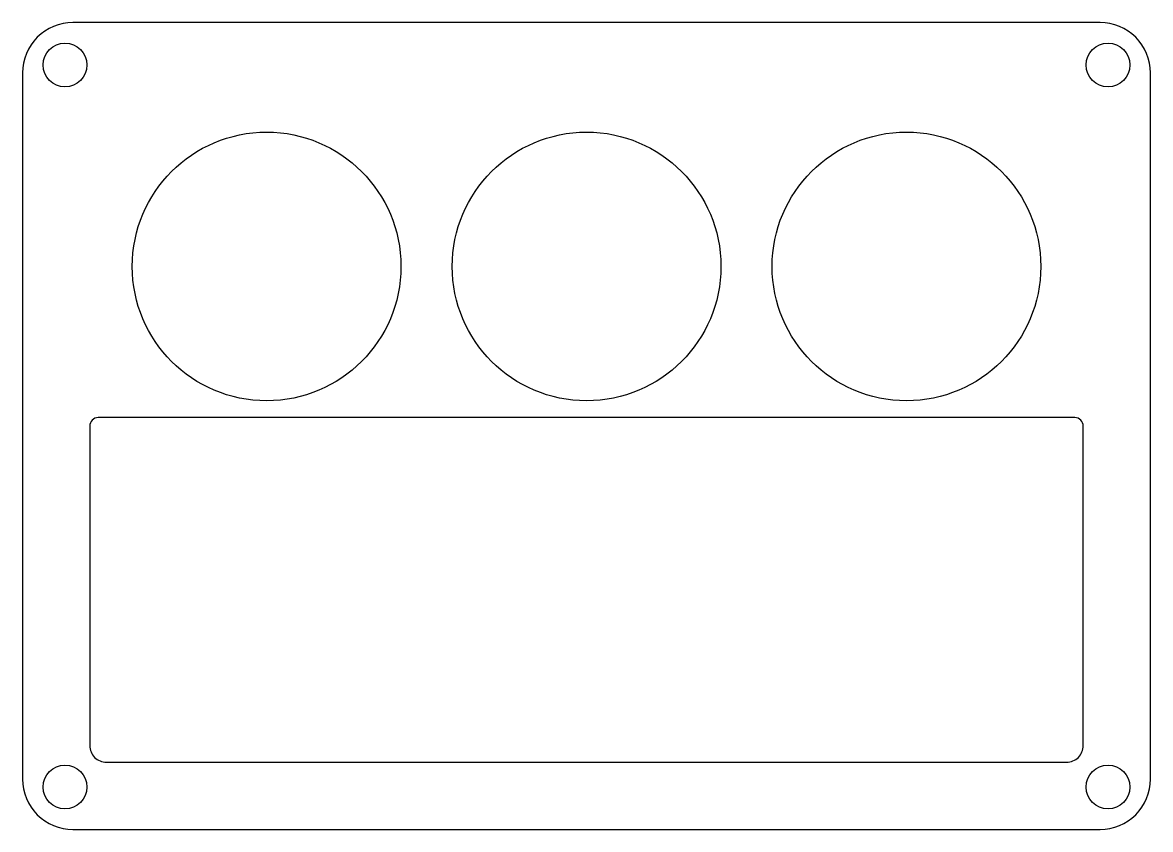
# Model space of a CAD drawing. Header units: millimetres. Extents: x -0.3 to 66.9, y -28.9 to 19.2.
import ezdxf

# ---------------------------------------------------------------- set-up
doc = ezdxf.new("R2010")
doc.units = ezdxf.units.MM
doc.layers.get('0').update_dxf_attribs({"linetype": 'CONTINUOUS'})

msp = doc.modelspace()

# ---------------------------------------------------------------- linework, layer by layer
for points in [[(66.9, 16.19, 0.414214), (63.9, 19.19), (2.731, 19.19, 0.414214), (-0.269, 16.19), (-0.269, -25.86, 0.414214), (2.731, -28.86), (63.9, -28.86, 0.414214), (66.9, -25.86)], [(3.731, -23.86, 0.414214), (4.731, -24.86), (61.9, -24.86, 0.414214), (62.9, -23.86), (62.9, -4.835, 0.414214), (62.4, -4.335), (4.231, -4.335, 0.414214), (3.731, -4.835)]]:
    msp.add_lwpolyline(points, format="xyb", close=True)
for centre, radius in [((2.256, 16.665), 1.3), ((64.375, 16.665), 1.3), ((14.265, 4.666), 8), ((33.32, 4.666), 8), ((52.37, 4.666), 8), ((2.256, -26.335), 1.3), ((64.375, -26.335), 1.3)]:
    msp.add_circle(centre, radius)

doc.saveas('drawing.dxf')
